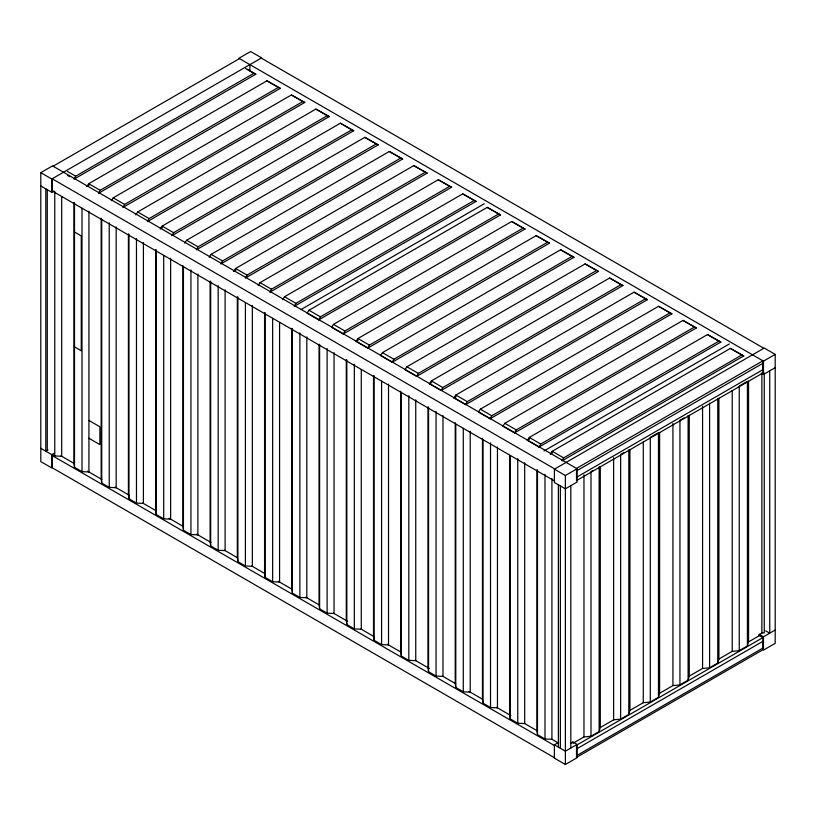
<?xml version="1.0" encoding="UTF-8"?>
<svg xmlns="http://www.w3.org/2000/svg" width="816" height="816" viewBox="0 0 816 816"><rect width="100%" height="100%" fill="white"/><g stroke="black" fill="none" stroke-linecap="round" stroke-linejoin="round"><path stroke-width="1.22" d="M570.649 743.488L573.067 742.091L573.067 743.233L583.97 736.94L590.988 736.267L599.148 731.554L600.301 727.505L600.301 466.691M600.301 727.505L613.622 719.814L620.639 719.151L628.799 714.439L629.952 710.389L629.952 449.575M629.952 710.389L643.273 702.698L650.291 702.035L658.451 697.313L659.603 693.274L659.603 432.46M659.603 693.274L672.925 685.583L679.942 684.91L688.102 680.197L689.255 676.148L689.255 415.334M689.255 676.148L702.576 668.457L709.594 667.794L717.754 663.082L718.906 659.032L718.906 398.218M718.906 659.032L732.227 651.341L739.245 650.678L747.405 645.956L748.558 641.906L748.558 381.103M255.826 74.195L253.888 73.287L75.684 176.174L73.981 179.183L255.826 74.195L247.34 69.299M98.461 193.31L100.164 190.301L278.368 87.414L280.296 88.332L99.562 192.678M304.776 102.459L302.838 101.551L124.634 204.428L122.93 207.448L304.776 102.459L291.414 94.952L113.21 197.839L111.272 200.705M329.246 116.586L327.318 115.678L149.114 218.566L147.41 221.575L329.246 116.586L315.884 109.079L137.68 211.966L135.752 214.843M353.726 130.723L351.788 129.815L173.584 232.693L171.89 235.702L353.726 130.723L340.364 123.216L162.16 226.093L160.222 228.97L162.425 227.695M378.206 144.85L376.268 143.942L198.064 246.83L196.36 249.839L378.206 144.85L364.834 137.343L186.64 240.23L184.702 243.107M402.676 158.987L400.738 158.069L222.544 260.957L220.84 263.966L402.676 158.987L389.314 151.47L211.109 254.357L209.171 257.234M427.156 173.114L425.218 172.207L247.013 275.084L245.31 278.093L427.156 173.114L413.794 165.607L235.589 268.484L233.651 271.361L235.855 270.096M451.625 187.241L449.698 186.334L271.493 289.221L269.79 292.23L451.625 187.241L438.263 179.734L260.059 282.622L258.131 285.498M476.105 201.379L474.167 200.461L295.963 303.348L294.27 306.357L476.105 201.379L462.743 193.871L284.539 296.749L282.601 299.625M318.73 319.872L320.433 316.863L498.637 213.976L500.575 214.883L318.73 319.872L307.071 313.14L309.009 310.264L487.213 207.376L500.575 214.883M343.21 333.999L344.913 330.99L523.117 228.103L525.045 229.021L343.21 333.999L331.551 327.267L333.479 324.391L511.683 221.503L525.045 229.021M367.69 348.126L369.383 345.117L547.587 242.24L549.525 243.148L367.69 348.126L356.021 341.394L357.959 338.528L536.163 235.64L549.525 243.148M392.159 362.263L393.863 359.254L572.067 256.367L574.005 257.275L392.159 362.263L380.501 355.531L382.439 352.655L560.633 249.767L574.005 257.275M416.639 376.39L418.343 373.381L596.537 270.494L598.475 271.412L416.639 376.39L404.971 369.658L406.909 366.782L585.113 263.905L598.475 271.412M441.109 390.527L442.813 387.518L621.017 284.631L622.955 285.539L441.109 390.527L429.451 383.795L431.389 380.919L609.593 278.032L622.955 285.539M465.589 404.654L467.293 401.645L645.497 298.758L647.425 299.666L465.589 404.654L453.931 397.922L455.858 395.046L634.063 292.159L647.425 299.666M490.069 418.781L491.762 415.772L669.967 312.895L671.905 313.803L490.069 418.781L478.4 412.049L480.338 409.173L658.543 306.296L671.905 313.803M514.539 432.919L516.242 429.91L694.447 327.022L696.385 327.93L514.539 432.919L502.88 426.187L504.818 423.31L683.012 320.423L696.385 327.93M539.019 447.046L540.722 444.037L718.916 341.149L720.854 342.067L539.019 447.046L527.35 440.314L529.288 437.437L707.492 334.56L720.854 342.067M743.764 355.909L741.836 355.001L563.632 457.878L561.928 460.897L743.764 355.909L730.402 348.401L552.197 451.289L550.27 454.155L552.473 452.89M280.296 88.332L266.934 80.815L88.73 183.702L86.802 186.578L89.005 185.303M40.8 448.321L51.775 454.655L51.775 467.956L40.8 461.621L40.8 172.666L52.52 165.893L577.085 468.751L577.085 482.062L565.376 488.825L554.39 482.491L554.39 469.18L764.225 348.044L775.2 354.379L775.2 643.334L763.48 650.107L763.48 636.796L775.2 630.034M53.091 166.229L239.486 58.609M40.8 172.666L51.775 179L261.61 57.854L250.624 51.52L238.915 58.283L763.48 361.141L775.2 354.379M40.8 185.966L51.775 192.301L53.907 191.077M47.991 449.953L45.808 451.207L45.808 188.863M301.114 309.488L484.265 203.745M51.775 454.655L53.907 453.421M356.021 341.394L358.224 340.129M429.451 383.795L431.654 382.52M453.931 397.922L456.134 396.647M527.35 440.314L529.564 439.039M543.986 450.983L729.341 343.964M554.39 469.18L565.376 475.524L577.085 468.751M576.943 470.659L762.858 363.314L762.858 369.699L576.943 477.044M593.028 470.465L590.988 471.638L590.988 736.267M623.699 452.758L620.639 454.522L620.639 719.151M684.022 417.925L679.942 420.281L679.942 684.91M761.287 373.177L763.48 374.442L775.2 367.679M572.699 741.877L577.085 744.416L577.085 757.717L565.376 764.48L554.39 758.146L554.39 744.835L558.654 742.376M764.266 373.055L764.266 632.859L761.879 633.083L759.461 634.481L759.461 635.613L748.558 641.906M577.085 744.416L565.376 751.179L554.39 744.835M762.909 637.602L576.514 745.222L576.514 757.391L762.909 649.771L762.909 637.602L758.747 635.205M576.943 748.711L762.858 641.376L762.858 648.098L576.943 755.443M52.622 454.696L54.764 455.94L61.7 456.256L61.7 196.717M73.94 202.511L73.94 463.325L74.501 467.333L81.998 471.658L88.934 471.985L88.934 211.171M101.174 218.239L101.174 479.043L101.735 483.052L109.232 487.387L116.168 487.713L116.168 226.899M128.408 233.957L128.408 494.771L128.969 498.78L136.466 503.105L143.402 503.431L143.402 242.617M155.642 249.686L155.642 510.5L156.203 514.498L163.7 518.833L170.636 519.16L170.636 258.346M182.876 265.404L182.876 526.218L183.437 530.227L190.934 534.551L197.88 534.878L197.88 274.064M210.11 281.132L210.11 541.946L210.671 545.945L218.168 550.28L225.114 550.606L225.114 289.792M237.344 296.851L237.344 557.665L237.905 561.673L245.402 565.998L252.348 566.324L252.348 305.51M264.578 312.579L264.578 573.393L265.139 577.402L272.646 581.726L279.582 582.053L279.582 322.514M291.812 328.297L291.812 589.111L292.373 593.12L299.88 597.455L306.816 597.771L306.816 336.967M319.046 345.301L319.046 604.84L319.607 608.848L327.114 613.173L334.05 613.499L334.05 352.685M346.28 359.754L346.28 620.558L346.841 624.566L354.348 628.901L361.284 629.218L361.284 369.679M373.514 375.472L373.514 636.286L374.075 640.295L381.582 644.62L388.518 644.946L388.518 384.132M400.748 391.201L400.748 652.015L401.319 656.013L408.816 660.348L415.752 660.674L415.752 399.86M427.992 406.919L427.992 667.733L428.553 671.741L436.05 676.066L442.986 676.393L442.986 415.579M455.226 422.647L455.226 683.461L455.787 687.46L463.284 691.795L470.22 692.121L470.22 431.307M482.46 438.365L482.46 699.179L483.021 703.188L490.518 707.513L497.454 707.839L497.454 447.025M509.694 455.369L509.694 714.908L510.255 718.906L517.752 723.241L524.688 723.568L524.688 462.754M536.928 469.812L536.928 730.626L537.489 734.635L544.986 738.959L551.922 739.286L551.922 478.472M261.222 58.079L763.837 348.269M487.213 207.376L498.637 213.976M511.683 221.503L523.117 228.103M536.163 235.64L547.587 242.24M560.633 249.767L572.067 256.367M585.113 263.905L596.537 270.494M609.593 278.032L621.017 284.631M634.063 292.159L645.497 298.758M658.543 306.296L669.967 312.895M683.012 320.423L694.447 327.022M707.492 334.56L718.916 341.149M245.575 68.483L253.888 73.287M266.934 80.815L278.368 87.414M291.414 94.952L302.838 101.551M315.884 109.079L327.318 115.678M340.364 123.216L351.788 129.815M364.834 137.343L376.268 143.942M389.314 151.47L400.738 158.069M413.794 165.607L425.218 172.207M438.263 179.734L449.698 186.334M462.743 193.871L474.167 200.461M730.402 348.401L741.836 355.001M309.009 310.264L320.433 316.863M333.479 324.391L344.913 330.99M357.959 338.528L369.383 345.117M382.439 352.655L393.863 359.254M406.909 366.782L418.343 373.381M431.389 380.919L442.813 387.518M455.858 395.046L467.293 401.645M480.338 409.173L491.762 415.772M504.818 423.31L516.242 429.91M529.288 437.437L540.722 444.037M67.371 171.37L75.684 176.174M88.73 183.702L100.164 190.301M113.21 197.839L124.634 204.428M137.68 211.966L149.114 218.566M162.16 226.093L173.584 232.693M186.64 240.23L198.064 246.83M211.109 254.357L222.544 260.957M235.589 268.484L247.013 275.084M260.059 282.622L271.493 289.221M284.539 296.749L295.963 303.348M552.197 451.289L563.632 457.878M67.626 175.511L69.748 176.735M554.778 468.955L52.163 178.775L52.163 190.944L554.778 481.124M765.745 630.87L769.743 633.185L769.743 370.831M74.46 231.999L81.253 235.926L81.253 350.768L74.46 346.841M759.094 634.267L763.48 636.796M88.893 420.434L99.878 426.778L99.878 444.598L88.893 438.253M61.037 455.879L74.266 463.519M87.496 471.148L101.827 479.431M115.056 487.07L129.387 495.343M142.616 502.982L155.856 510.622M169.085 518.252L183.416 526.534M196.646 534.174L210.977 542.446M224.206 550.086L237.436 557.726M251.767 565.998L264.996 573.638M278.236 581.278L292.567 589.55M305.796 597.19L319.025 604.819M333.356 613.102L347.687 621.374M360.917 629.014L374.146 636.653M387.376 644.293L400.615 651.923M414.946 660.205L429.277 668.477M442.507 676.117L455.736 683.757M468.965 691.397L482.195 699.026M496.526 707.309L510.867 715.581M524.096 723.221L537.326 730.861M551.657 739.133L558.266 742.948M554.778 745.753L52.163 455.573L52.163 467.731L554.778 757.921M763.48 361.141L763.48 374.442M761.879 373.279L761.879 633.083M747.405 645.956L747.405 381.327L739.245 386.039L739.245 650.678M732.227 390.527L732.227 651.341M717.754 398.453L717.754 663.082M709.594 403.165L709.594 667.794M702.576 406.378L702.576 668.457M688.102 415.568L688.102 680.197M672.925 423.494L672.925 685.583M658.451 697.313L658.451 432.684L650.291 437.407L650.291 702.035M643.273 441.884L643.273 702.698M628.799 449.81L628.799 714.439M613.622 457.735L613.622 719.814M599.148 466.925L599.148 731.554M583.97 474.851L583.97 736.94M570.823 485.673L570.823 748.027M565.376 475.524L565.376 764.48M560.368 485.938L560.368 748.282M558.389 484.49L558.389 746.701M544.986 474.331L544.986 738.959M537.489 470.006L537.489 734.635M517.752 458.612L517.752 723.241M510.255 455.552L510.255 718.906M490.518 442.884L490.518 707.513M483.021 439.834L483.021 703.188M463.284 428.441L463.284 691.795M455.787 424.106L455.787 687.46M436.05 411.437L436.05 676.066M428.553 407.113L428.553 671.741M408.816 395.719L408.816 660.348M401.319 392.659L401.319 656.013M381.582 381.266L381.582 644.62M374.075 375.666L374.075 640.295M354.348 364.273L354.348 628.901M346.841 359.938L346.841 624.566M327.114 348.544L327.114 613.173M319.607 344.219L319.607 608.848M299.88 332.826L299.88 597.455M292.373 328.491L292.373 593.12M272.646 318.373L272.646 581.726M265.139 312.763L265.139 577.402M249.89 64.617L249.89 70.706M245.402 302.644L245.402 565.998M237.905 297.044L237.905 561.673M218.168 285.651L218.168 550.28M210.671 281.316L210.671 545.945M190.934 269.923L190.934 534.551M183.437 266.873L183.437 530.227M163.7 255.479L163.7 518.833M156.203 249.869L156.203 514.498M136.466 238.476L136.466 503.105M128.969 234.151L128.969 498.78M109.232 222.758L109.232 487.387M101.735 219.698L101.735 483.052M81.998 208.304L81.998 471.658M74.501 202.705L74.501 467.333M54.764 191.311L54.764 455.94M51.775 179L51.775 192.301M47.267 189.394L47.267 450.463M762.909 360.815L576.514 468.425L576.514 480.593L762.909 372.973L762.909 360.815"/></g></svg>
